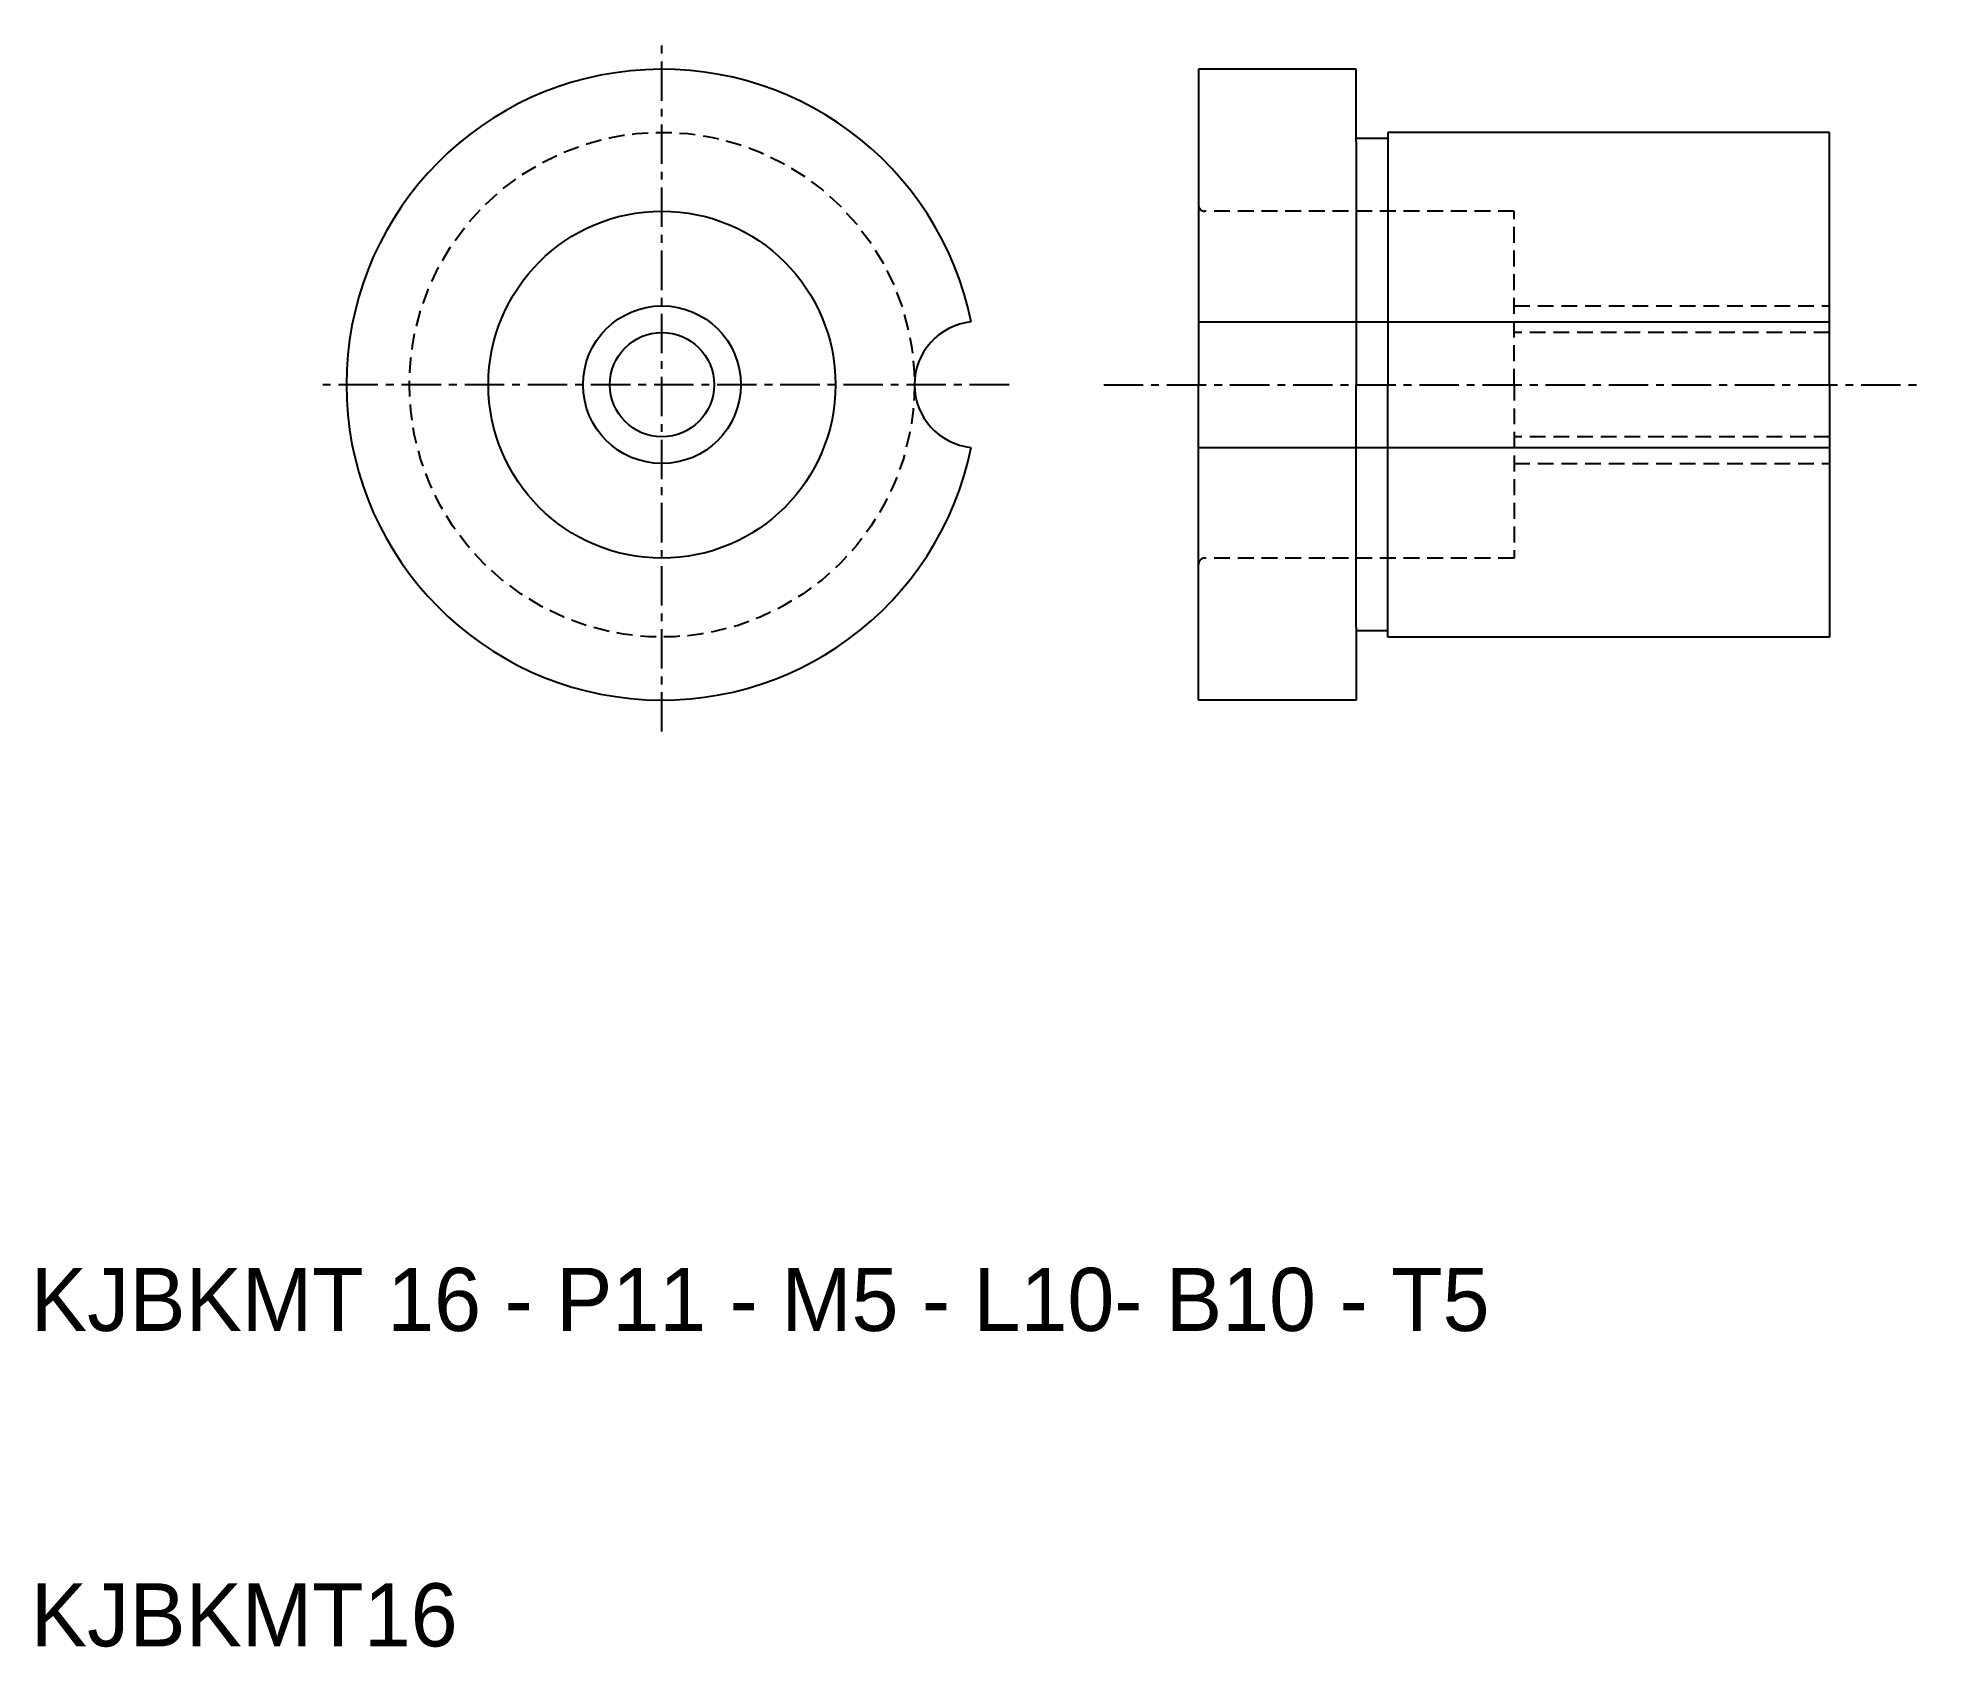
# Model space of a CAD drawing. Extents: x 10.2 to 70, y 10 to 61.
import ezdxf

# ---------------------------------------------------------------- set-up
doc = ezdxf.new("R2010")
doc.units = 0
doc.linetypes.add('CENTER', pattern=[2, 1.25, -0.25, 0.25, -0.25])
doc.linetypes.add('DASHED', pattern=[0.75, 0.5, -0.25])
doc.layers.get('0').update_dxf_attribs({"linetype": 'CONTINUOUS'})
doc.layers.add('CENTER', color=1, linetype='CENTER')

msp = doc.modelspace()

# ---------------------------------------------------------------- linework, layer by layer
for p, q in [((47, 60), (47, 50)), ((52, 60), (47, 60)), ((52, 57.7), (52, 60)), ((67, 58), (53, 58)), ((53, 58), (53, 57.7)), ((67, 50), (67, 58)), ((53, 57.8), (52, 57.8)), ((52, 57.7), (52, 50)), ((53, 57.7), (53, 50)), ((47, 40), (47, 50)), ((52, 42.3), (52, 50)), ((53, 42.3), (53, 50)), ((67, 50), (67, 42)), ((52, 42.3), (52, 40)), ((53, 42.2), (52, 42.2)), ((53, 42), (53, 42.3)), ((67, 42), (53, 42)), ((52, 40), (47, 40))]:
    msp.add_line(p, q)
at = {"color": 3, "linetype": 'DASHED'}
for p, q in [((57, 55.5), (47.2, 55.5)), ((57, 50), (57, 55.5)), ((57, 52.5), (67, 52.5)), ((67, 51.654), (57, 51.654)), ((57, 50), (57, 44.5)), ((67, 48.346), (57, 48.346)), ((57, 47.5), (67, 47.5)), ((57, 44.5), (47.2, 44.5))]:
    msp.add_line(p, q, dxfattribs=at)
at = {"color": 7, "linetype": 'CONTINUOUS'}
for p, q in [((47, 51.99), (67, 51.99)), ((47, 48.01), (67, 48.01))]:
    msp.add_line(p, q, dxfattribs=at)
at = {"color": 3, "linetype": 'DASHED'}
msp.add_circle((30, 50), 8, dxfattribs=at)
at = {"color": 7, "linetype": 'CONTINUOUS'}
for radius in [5.5, 1.654]:
    msp.add_circle((30, 50), radius, dxfattribs=at)
at = {"color": 3, "linetype": 'CONTINUOUS'}
msp.add_circle((30, 50), 2.5, dxfattribs=at)
at = {"color": 7, "linetype": 'CONTINUOUS'}
for centre, radius, start, end in [((30, 50), 10, 11.47834, 348.52166), ((40, 50), 2, 95.73917, 264.26083)]:
    msp.add_arc(centre, radius, start, end, dxfattribs=at)
at = {"color": 3, "linetype": 'DASHED'}
for centre, start, end in [((47.2, 55.7), 180, 270), ((47.2, 44.3), 90, 180)]:
    msp.add_arc(centre, 0.2, start, end, dxfattribs=at)
at = {"layer": 'CENTER', "color": 1, "linetype": 'CENTER'}
for p, q in [((30, 39), (30, 61)), ((41, 50), (19, 50)), ((44, 50), (70, 50))]:
    msp.add_line(p, q, dxfattribs=at)

# ---------------------------------------------------------------- texts
at = {"color": 7, "linetype": 'CONTINUOUS'}
for s, p in [('KJBKMT 16 - P11 - M5 - L10- B10 - T5', (10, 20)), ('KJBKMT16', (10, 10))]:
    msp.add_text(s, height=2, dxfattribs=at).set_placement(p)

doc.saveas('drawing.dxf')
